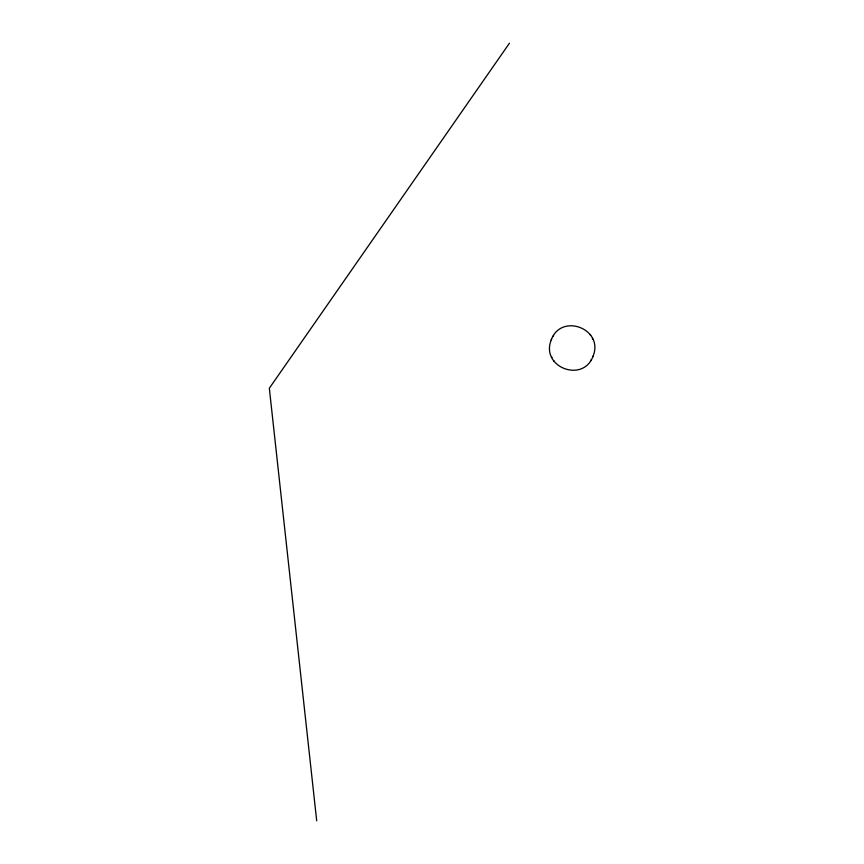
<?xml version="1.0" encoding="UTF-8"?>
<svg xmlns="http://www.w3.org/2000/svg" width="864" height="864" viewBox="0 0 864 864"><rect width="100%" height="100%" fill="white"/><g stroke="black" fill="none" stroke-linecap="round" stroke-linejoin="round"><path stroke-width="1.3" d="M551.21 340.006C540.281 367.114 583.189 383.605 593.125 356.022C604.055 328.914 561.146 312.422 551.21 340.006L551.588 339.26M553.219 336.161L553.554 335.491M590.782 360.547L591.116 359.878M592.747 356.767L593.125 356.022M509.447 43.2L269.33 388.249L316.699 820.8M590.252 334.746L590.63 335.405M553.705 360.634L554.083 361.282M592.369 338.44L592.79 339.163M551.545 356.864L551.966 357.588"/></g></svg>
